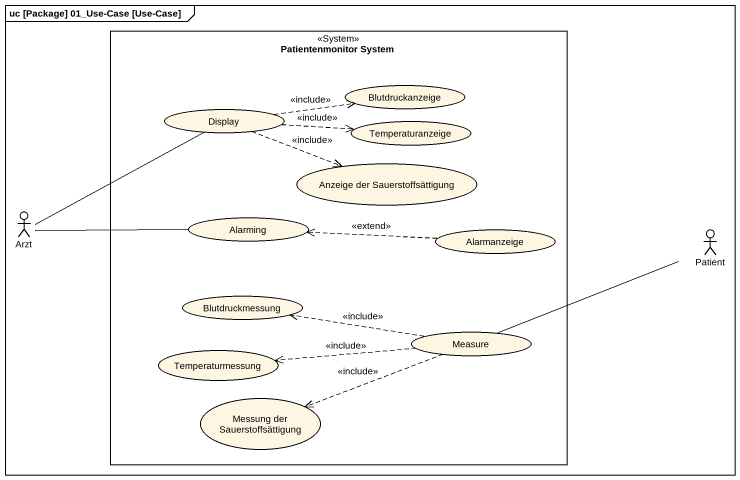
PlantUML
@startuml
mainframe uc [Package] 01_Use-Case [Use-Case]
rectangle "Patientenmonitor System" as Patientenmonitor_System <<System>> {
  usecase Blutdruckanzeige
  usecase Display
  usecase Temperaturanzeige
  usecase "Anzeige der Sauerstoffsättigung" as Anzeige_der
  usecase Alarming
  usecase Alarmanzeige
  usecase Blutdruckmessung
  usecase Temperaturmessung
  usecase Measure
  usecase "Messung der Sauerstoffsättigung" as Messung_der
}
actor Arzt
actor Patient
Display .right.> Blutdruckanzeige : <<include>>
Display .right.> Temperaturanzeige : <<include>>
Display .right.> Anzeige_der : <<include>>
Arzt -right- Display
Arzt -right- Alarming
Alarmanzeige .left.> Alarming : <<extend>>
Patient -left- Measure
Measure .left.> Blutdruckmessung : <<include>>
Measure .left.> Temperaturmessung : <<include>>
Measure .left.> Messung_der : <<include>>
@enduml
